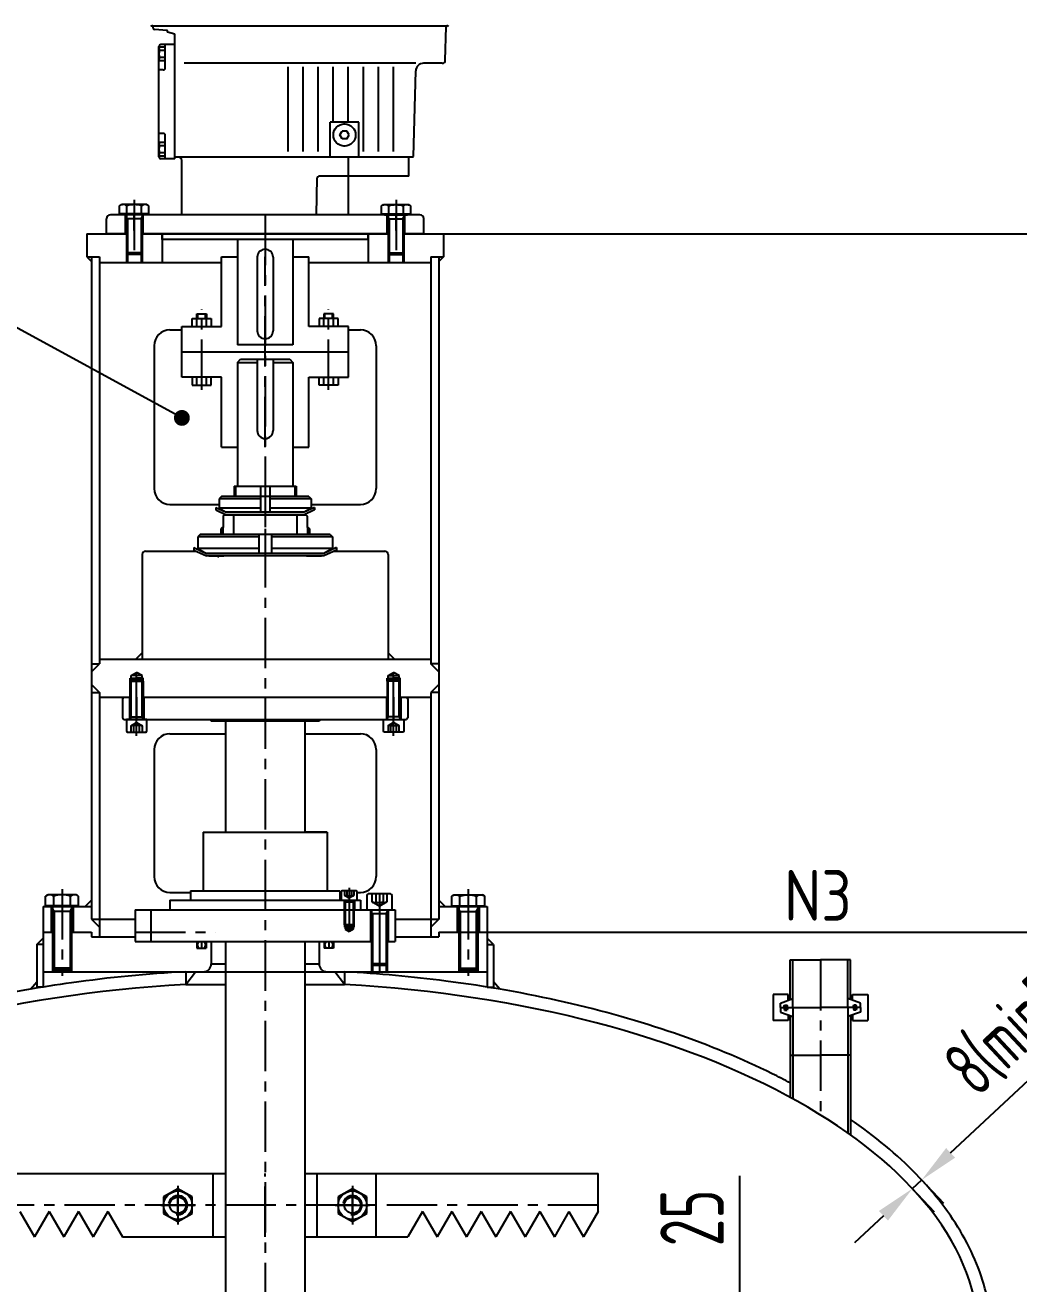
# Model space of a CAD drawing. Header units: millimetres. Extents: x 39049 to 47459, y -4270 to 1670.
# Drawn here: x 40505 to 41131, y 45 to 838 of the extents above; entities that cross this region are included whole.
import ezdxf
from ezdxf.enums import TextEntityAlignment as Align

# ---------------------------------------------------------------- set-up
doc = ezdxf.new("R2010")
doc.units = ezdxf.units.MM
doc.linetypes.add('CENTER', pattern=[50.8, 31.75, -6.35, 6.35, -6.35])
doc.linetypes.add('DASHED', pattern=[19.05, 12.7, -6.35])
for name, color, linetype in [('00', 4, 'Continuous'), ('1', 7, 'Continuous'), ('2', 2, 'DASHED'), ('3', 1, 'CENTER'), ('item', 7, 'Continuous'), ('LAYER2', 1, 'CENTER'), ('LAYER3', 4, 'Continuous')]:
    doc.layers.add(name, color=color, linetype=linetype)
doc.styles.add('hz', font='gbenor.shx', dxfattribs={"bigfont": 'gbcbig.shx'})
doc.styles.get("Standard").update_dxf_attribs({"font": 'isocp.shx', "width": 0.707, "bigfont": 'hztxt.shx'})
doc.dimstyles.new('ISO-25', dxfattribs={"dimtxt": 2.5, "dimasz": 2.5, "dimexe": 1.25, "dimexo": 0.625, "dimtad": 1, "dimdsep": 46, "dimtxsty": 'Standard', "dimcen": 2.5, "dimadec": 0, "dimazin": 0, "dimtfac": 1, "dimtmove": 0, "dimatfit": 3, "dimfxl": 0, "dimarcsym": 0})

# ---------------------------------------------------------------- blocks, each defined once
blk = doc.blocks.new('*D54')
at = {"color": 0, "lineweight": -2, "ltscale": 10, "transparency": 16777216}
for p, q in [((40955.42, 34.69), (40955.42, 112.69)), ((40955.42, 9.69), (40935.42, 9.69)), ((40955.42, -15.31), (40955.42, 9.69)), ((40955.42, -15.31), (40935.42, -15.31)), ((40955.42, -40.31), (40955.42, -65.31))]:
    blk.add_line(p, q, dxfattribs=at)
at = {"color": 0, "ltscale": 10, "transparency": 16777216}
for points in [[(40951.25, 34.69), (40959.58, 34.69), (40955.42, 9.69)], [(40951.25, -40.31), (40959.58, -40.31), (40955.42, -15.31)]]:
    blk.add_solid(points, dxfattribs=at)
at = {"layer": 'DEFPOINTS', "color": 0, "ltscale": 10, "transparency": 16777216}
for p in [(40955.42, 9.69), (40955.42, 9.69), (40955.42, -15.31)]:
    blk.add_point(p, dxfattribs=at)
at = {"color": 0, "ltscale": 10, "transparency": 16777216, "insert": (40925.41, 86.19), "char_height": 40, "attachment_point": 5, "rotation": 90}
blk.add_mtext('25', dxfattribs=at)
blk = doc.blocks.new('*D55')
at = {"color": 0, "lineweight": -2, "ltscale": 10, "transparency": 16777216}
for p, q in [((40670.3, 1283.31), (41518.01, 1283.31)), ((41498.01, 1258.31), (41498.01, 731.31)), ((40768.8, 706.31), (41518.01, 706.31))]:
    blk.add_line(p, q, dxfattribs=at)
at = {"color": 0, "ltscale": 10, "transparency": 16777216}
for points in [[(41493.84, 1258.31), (41502.18, 1258.31), (41498.01, 1283.31)], [(41493.84, 731.31), (41502.18, 731.31), (41498.01, 706.31)]]:
    blk.add_solid(points, dxfattribs=at)
at = {"layer": 'DEFPOINTS', "color": 0, "ltscale": 10, "transparency": 16777216}
for p in [(40670.3, 1283.31), (40768.8, 706.31), (41498.01, 706.31)]:
    blk.add_point(p, dxfattribs=at)
at = {"color": 0, "ltscale": 10, "transparency": 16777216, "insert": (41468.01, 994.81), "char_height": 40, "attachment_point": 5, "rotation": 90}
blk.add_mtext('577', dxfattribs=at)
blk = doc.blocks.new('*D56')
at = {"color": 0, "lineweight": -2, "ltscale": 10, "transparency": 16777216}
for p, q in [((40768.8, 706.31), (41518.01, 706.31)), ((41498.01, 681.31), (41498.01, 291.31)), ((40796.3, 266.31), (41518.01, 266.31))]:
    blk.add_line(p, q, dxfattribs=at)
at = {"color": 0, "ltscale": 10, "transparency": 16777216}
for points in [[(41493.84, 681.31), (41502.18, 681.31), (41498.01, 706.31)], [(41493.84, 291.31), (41502.18, 291.31), (41498.01, 266.31)]]:
    blk.add_solid(points, dxfattribs=at)
at = {"layer": 'DEFPOINTS', "color": 0, "ltscale": 10, "transparency": 16777216}
for p in [(40768.8, 706.31), (40796.3, 266.31), (41498.01, 266.31)]:
    blk.add_point(p, dxfattribs=at)
at = {"color": 0, "ltscale": 10, "transparency": 16777216, "insert": (41468.01, 486.31), "char_height": 40, "attachment_point": 5, "rotation": 90}
blk.add_mtext('440', dxfattribs=at)
blk = doc.blocks.new('*U40', base_point=(18375.86, 2150.05))
at = {"layer": 'item', "color": 1, "const_width": 5}
blk.add_lwpolyline([(18373.36, 2150.05, 1), (18378.36, 2150.05, 1)], format="xyb", close=True, dxfattribs=at)
blk = doc.blocks.new('*U24', base_point=(-70.66, 734.21))
at = {"layer": '00', "color": 4}
for p, q in [((-77.35, 744.6), (-78.16, 743.21)), ((-78.16, 743.21), (-78.16, 725.21)), ((-71.16, 744.6), (-77.35, 744.6)), ((-71.16, 739.41), (-77.35, 739.41)), ((-71.16, 744.6), (-71.16, 723.82)), ((-70.66, 742.31), (-71.16, 742.31)), ((-70.66, 742.31), (-70.66, 726.11)), ((-70.66, 740.21), (-31.86, 740.21)), ((-67.66, 740.21), (-67.66, 728.21)), ((-31.86, 740.21), (-31.86, 728.21)), ((-31.86, 740.21), (-30.66, 739.01)), ((-30.66, 739.01), (-30.66, 729.41)), ((-77.35, 723.82), (-78.16, 725.21)), ((-71.16, 729.01), (-77.35, 729.01)), ((-71.16, 723.82), (-77.35, 723.82)), ((-70.66, 726.11), (-71.16, 726.11)), ((-70.66, 728.21), (-31.86, 728.21)), ((-30.66, 729.41), (-31.86, 728.21))]:
    blk.add_line(p, q, dxfattribs=at)
for centre, radius, start, end in [((-73.56, 742.01), 4.6, 154.38437, 214.38426), ((-60.96, 734.21), 17.2, 162.41204, 197.58796), ((-73.56, 726.42), 4.6, 145.61574, 205.61563)]:
    blk.add_arc(centre, radius, start, end, dxfattribs=at)
at = {"layer": '1', "color": 7}
for p, q in [((-67.66, 739.31), (-69.22, 740.21)), ((-67.66, 739.31), (-30.96, 739.31)), ((-67.66, 729.11), (-69.22, 728.21)), ((-67.66, 729.11), (-30.96, 729.11))]:
    blk.add_line(p, q, dxfattribs=at)
at = {"layer": '3', "color": 1}
for q in [(-27.06, 734.21), (-81.76, 734.21)]:
    blk.add_line((-81.76, 734.21), q, dxfattribs=at)
blk = doc.blocks.new('*U25', base_point=(-70.66, 734.21))
at = {"layer": '00', "color": 4}
for p, q in [((-76.34, 743.45), (-77.06, 742.21)), ((-77.06, 742.21), (-77.06, 726.21)), ((-71.16, 743.45), (-76.34, 743.45)), ((-71.16, 738.83), (-76.34, 738.83)), ((-71.16, 743.45), (-71.16, 724.97)), ((-70.66, 741.41), (-71.16, 741.41)), ((-70.66, 741.41), (-70.66, 727.01)), ((-70.66, 739.21), (-46.66, 739.21)), ((-68.16, 739.21), (-68.16, 729.21)), ((-46.66, 739.21), (-46.66, 729.21)), ((-46.66, 739.21), (-45.66, 738.21)), ((-45.66, 738.21), (-45.66, 730.21)), ((-45.66, 730.21), (-46.66, 729.21)), ((-76.34, 724.97), (-77.06, 726.21)), ((-71.16, 729.59), (-76.34, 729.59)), ((-71.16, 724.97), (-76.34, 724.97)), ((-70.66, 727.01), (-71.16, 727.01)), ((-70.66, 729.21), (-46.66, 729.21))]:
    blk.add_line(p, q, dxfattribs=at)
for centre, radius, start, end in [((-72.97, 741.14), 4.09, 154.38414, 214.38424), ((-61.77, 734.21), 15.29, 162.41205, 197.58795), ((-72.97, 727.28), 4.09, 145.61576, 205.61586)]:
    blk.add_arc(centre, radius, start, end, dxfattribs=at)
at = {"layer": '1', "color": 7}
for p, q in [((-68.16, 738.46), (-69.46, 739.21)), ((-68.16, 738.46), (-45.91, 738.46)), ((-68.16, 729.96), (-69.46, 729.21)), ((-68.16, 729.96), (-45.91, 729.96))]:
    blk.add_line(p, q, dxfattribs=at)
at = {"layer": '3', "color": 1}
for q in [(-42.66, 734.21), (-80.06, 734.21)]:
    blk.add_line((-80.06, 734.21), q, dxfattribs=at)
blk = doc.blocks.new('*U26', base_point=(-68.84, 716.1))
at = {"layer": '00', "color": 1, "linetype": 'CENTER'}
blk.add_line((-76.64, 716.1), (-51.04, 716.1), dxfattribs=at)
at = {"layer": '00', "color": 4}
for p, q in [((-74.84, 720.5), (-74.84, 711.7)), ((-67.64, 719.1), (-67.64, 713.1)), ((-53.44, 719.1), (-53.44, 713.1))]:
    blk.add_line(p, q, dxfattribs=at)
at = {"layer": '00', "color": 4, "linetype": 'Continuous'}
for p, q in [((-68.84, 721.1), (-74.24, 721.1)), ((-68.84, 711.1), (-68.84, 721.1)), ((-68.84, 719.1), (-53.44, 719.1)), ((-53.44, 719.1), (-52.84, 718.5)), ((-52.84, 718.5), (-52.84, 713.7)), ((-74.24, 711.1), (-68.84, 711.1)), ((-53.44, 713.1), (-68.84, 713.1)), ((-52.84, 713.7), (-53.44, 713.1))]:
    blk.add_line(p, q, dxfattribs=at)
at = {"layer": '00', "color": 7, "linetype": 'Continuous'}
for p, q in [((-67.64, 718.65), (-52.99, 718.65)), ((-67.64, 713.55), (-52.99, 713.55))]:
    blk.add_line(p, q, dxfattribs=at)
at = {"layer": '00', "color": 4}
for centre, start, end in [((-74.24, 720.5), 90, 180), ((-74.24, 711.7), 180, 270)]:
    blk.add_arc(centre, 0.6, start, end, dxfattribs=at)
at = {"layer": '1', "color": 7}
for p, q in [((-67.64, 718.65), (-68.41, 719.1)), ((-68.41, 713.1), (-67.64, 713.55))]:
    blk.add_line(p, q, dxfattribs=at)
at = {"layer": '2', "color": 2}
for p, q in [((-74.84, 718.99), (-71.84, 718.99)), ((-74.84, 717.54), (-71.84, 717.54)), ((-74.84, 714.66), (-71.84, 714.66)), ((-71.84, 718.99), (-70.17, 716.1)), ((-70.17, 716.1), (-71.84, 713.22)), ((-71.84, 713.22), (-74.84, 713.22)), ((-71.84, 713.22), (-71.84, 713.22))]:
    blk.add_line(p, q, dxfattribs=at)
for centre, radius, start, end in [((-72.85, 718.27), 1.24, 324.51065, 35.48935), ((-76.23, 716.1), 4.62, 341.81945, 18.18055), ((-72.85, 713.94), 1.24, 324.51065, 35.48935)]:
    blk.add_arc(centre, radius, start, end, dxfattribs=at)
blk = doc.blocks.new('*U27', base_point=(-68.84, 716.1))
at = {"layer": '00', "color": 4}
for p, q in [((-76.84, 721.8), (-76.84, 710.4)), ((-67.24, 720.1), (-67.24, 712.1)), ((-44.64, 720.1), (-44.64, 712.1))]:
    blk.add_line(p, q, dxfattribs=at)
at = {"layer": '00', "color": 4, "linetype": 'Continuous'}
for p, q in [((-68.84, 722.6), (-76.04, 722.6)), ((-68.84, 709.6), (-68.84, 722.6)), ((-68.84, 720.1), (-44.64, 720.1)), ((-44.64, 720.1), (-43.84, 719.3)), ((-43.84, 719.3), (-43.84, 712.9)), ((-76.04, 709.6), (-68.84, 709.6)), ((-44.64, 712.1), (-68.84, 712.1)), ((-43.84, 712.9), (-44.64, 712.1))]:
    blk.add_line(p, q, dxfattribs=at)
at = {"layer": '00', "color": 1, "linetype": 'CENTER'}
blk.add_line((-79.24, 716.1), (-41.44, 716.1), dxfattribs=at)
at = {"layer": '00', "color": 7, "linetype": 'Continuous'}
for p, q in [((-67.24, 719.5), (-44.04, 719.5)), ((-67.24, 712.7), (-44.04, 712.7))]:
    blk.add_line(p, q, dxfattribs=at)
at = {"layer": '00', "color": 4}
for centre, start, end in [((-76.04, 721.8), 90, 180), ((-76.04, 710.4), 180, 270)]:
    blk.add_arc(centre, 0.8, start, end, dxfattribs=at)
at = {"layer": '1', "color": 7}
for p, q in [((-67.24, 719.5), (-68.27, 720.1)), ((-68.27, 712.1), (-67.24, 712.7))]:
    blk.add_line(p, q, dxfattribs=at)
at = {"layer": '2', "color": 2}
for p, q in [((-76.84, 719.57), (-72.84, 719.57)), ((-76.84, 717.83), (-72.84, 717.83)), ((-76.84, 714.37), (-72.84, 714.37)), ((-72.84, 719.57), (-70.83, 716.1)), ((-70.83, 716.1), (-72.84, 712.64)), ((-72.84, 712.64), (-76.84, 712.64)), ((-72.84, 712.64), (-72.84, 712.64))]:
    blk.add_line(p, q, dxfattribs=at)
for centre, radius, start, end in [((-74.05, 718.7), 1.49, 324.51067, 35.48933), ((-78.11, 716.1), 5.55, 341.81944, 18.18056), ((-74.05, 713.5), 1.49, 324.51067, 35.48933)]:
    blk.add_arc(centre, radius, start, end, dxfattribs=at)
blk = doc.blocks.new('*U28', base_point=(-82.18, 738.88))
at = {"layer": '00', "color": 4}
for p, q in [((-94.18, 779.88), (-92.68, 781.38)), ((-94.18, 779.88), (-94.18, 697.88)), ((-92.68, 781.38), (-92.68, 773.8)), ((-92.68, 781.38), (-85.36, 781.38)), ((-85.36, 781.38), (-82.18, 775.88)), ((-85.36, 781.38), (-85.36, 773.8)), ((-92.68, 773.8), (-92.68, 770.2)), ((-92.68, 770.2), (-92.68, 742.88)), ((-85.36, 773.8), (-85.36, 770.2)), ((-85.36, 770.2), (-85.36, 742.88)), ((-82.18, 775.88), (-82.18, 701.88)), ((-94.18, 742.88), (-82.18, 742.88)), ((-94.18, 734.88), (-82.18, 734.88)), ((-92.68, 734.88), (-92.68, 707.55)), ((-85.36, 734.88), (-85.36, 707.55)), ((-92.68, 707.55), (-92.68, 703.95)), ((-85.36, 707.55), (-85.36, 703.95)), ((-92.68, 703.95), (-92.68, 696.38)), ((-85.36, 703.95), (-85.36, 696.38)), ((-85.36, 703.95), (-85.36, 703.95)), ((-85.36, 696.38), (-82.18, 701.88)), ((-94.18, 697.88), (-92.68, 696.38)), ((-92.68, 696.38), (-85.36, 696.38))]:
    blk.add_line(p, q, dxfattribs=at)
at = {"layer": '3', "color": 1}
blk.add_line((-97.78, 738.88), (-78.58, 738.88), dxfattribs=at)
blk = doc.blocks.new('*U29', base_point=(-82.18, 738.88))
at = {"layer": '00', "color": 4}
for p, q in [((-92.18, 766.38), (-90.68, 767.88)), ((-92.18, 766.38), (-92.18, 711.38)), ((-90.68, 767.88), (-90.68, 762.83)), ((-90.68, 767.88), (-84.78, 767.88)), ((-90.68, 762.83), (-90.68, 760.13)), ((-84.78, 767.88), (-82.18, 763.38)), ((-84.78, 767.88), (-84.78, 762.83)), ((-84.78, 762.83), (-84.78, 760.13)), ((-82.18, 763.38), (-82.18, 714.38)), ((-90.68, 760.13), (-90.68, 741.88)), ((-84.78, 760.13), (-84.78, 741.88)), ((-92.18, 741.88), (-82.18, 741.88)), ((-92.18, 735.88), (-82.18, 735.88)), ((-90.68, 735.88), (-90.68, 717.62)), ((-84.78, 735.88), (-84.78, 717.62)), ((-90.68, 717.62), (-90.68, 714.92)), ((-90.68, 714.92), (-90.68, 709.88)), ((-84.78, 717.62), (-84.78, 714.92)), ((-84.78, 714.92), (-84.78, 709.88)), ((-84.78, 714.92), (-84.78, 714.92)), ((-84.78, 709.88), (-82.18, 714.38)), ((-92.18, 711.38), (-90.68, 709.88)), ((-90.68, 709.88), (-84.78, 709.88))]:
    blk.add_line(p, q, dxfattribs=at)
at = {"layer": '3', "color": 1}
blk.add_line((-95.18, 738.88), (-79.18, 738.88), dxfattribs=at)
blk = doc.blocks.new('*U36', base_point=(-53.3, 756.44))
at = {"layer": '00', "color": 4}
for p, q in [((-53.3, 766.83), (-62.3, 761.63)), ((-62.3, 761.63), (-62.3, 751.24)), ((-44.3, 761.63), (-53.3, 766.83)), ((-44.3, 751.24), (-44.3, 761.63)), ((-48.2, 756.44), (-48.2, 756.44)), ((-48.2, 756.44), (-48.2, 756.44)), ((-62.3, 751.24), (-53.3, 746.05)), ((-53.3, 746.05), (-44.3, 751.24))]:
    blk.add_line(p, q, dxfattribs=at)
for radius in [9, 5.1]:
    blk.add_circle((-53.3, 756.44), radius, dxfattribs=at)
at = {"layer": '1', "color": 7}
blk.add_arc((-53.3, 756.44), 6, 260.21218, 170.21218, dxfattribs=at)
at = {"layer": '3', "color": 1}
for p, q in [((-53.3, 768.63), (-53.3, 744.25)), ((-64.1, 756.44), (-42.5, 756.44))]:
    blk.add_line(p, q, dxfattribs=at)
blk = doc.blocks.new('*D67')
at = {"color": 0, "lineweight": -2, "ltscale": 10, "transparency": 16777216}
for p, q in [((41088.41, 127.14), (41189.95, 222.1)), ((41063.94, 105), (41077.97, 90)), ((41064.3, 104.6), (41070.15, 110.07)), ((41069.78, 110.46), (41083.81, 95.46)), ((41046.04, 87.53), (41027.79, 70.45))]:
    blk.add_line(p, q, dxfattribs=at)
at = {"color": 0, "ltscale": 10, "transparency": 16777216}
for points in [[(41085.56, 130.19), (41091.25, 124.1), (41070.15, 110.07)], [(41043.2, 90.57), (41048.89, 84.48), (41064.3, 104.6)]]:
    blk.add_solid(points, dxfattribs=at)
at = {"layer": 'DEFPOINTS', "color": 0, "ltscale": 10, "transparency": 16777216}
for p in [(41063.94, 105), (41069.78, 110.46), (41070.15, 110.07)]:
    blk.add_point(p, dxfattribs=at)
at = {"color": 0, "ltscale": 10, "transparency": 16777216, "insert": (41128.33, 204.52), "char_height": 35, "attachment_point": 5, "rotation": 43.08143}
blk.add_mtext('8(min7)', dxfattribs=at)
blk = doc.blocks.new('*D73')
at = {"color": 0, "lineweight": -2, "ltscale": 10, "transparency": 16777216}
for p, q in [((40778.3, 266.31), (41457.64, 266.31)), ((41437.64, 241.31), (41437.64, -708.69)), ((41267.03, -733.69), (41457.64, -733.69))]:
    blk.add_line(p, q, dxfattribs=at)
at = {"color": 0, "ltscale": 10, "transparency": 16777216}
for points in [[(41433.47, 241.31), (41441.81, 241.31), (41437.64, 266.31)], [(41433.47, -708.69), (41441.81, -708.69), (41437.64, -733.69)]]:
    blk.add_solid(points, dxfattribs=at)
at = {"layer": 'DEFPOINTS', "color": 0, "ltscale": 10, "transparency": 16777216}
for p in [(40778.3, 266.31), (41267.03, -733.69), (41437.64, -733.69)]:
    blk.add_point(p, dxfattribs=at)
at = {"color": 0, "ltscale": 10, "transparency": 16777216, "insert": (41410.14, -233.69), "char_height": 35, "attachment_point": 5, "rotation": 90}
blk.add_mtext('1000', dxfattribs=at)

msp = doc.modelspace()

# ---------------------------------------------------------------- linework, layer by layer
for p, q in [((40543.7984, 691.813), (40546.7984, 688.813)), ((40568.7984, 694.313), (40568.7984, 688.313)), ((40578.7984, 694.313), (40578.7984, 688.313)), ((40733.7984, 694.313), (40733.7984, 688.313)), ((40743.7984, 694.313), (40743.7984, 688.313)), ((40768.7984, 691.813), (40765.7984, 688.813)), ((40637.6104, 547.313), (40637.6104, 540.813)), ((40674.9864, 547.313), (40674.9864, 540.813)), ((40629.6309, 521.313), (40629.6309, 516.813)), ((40682.9659, 521.313), (40682.9659, 516.813)), ((40574.7984, 438.313), (40578.7984, 442.313)), ((40737.7984, 438.313), (40733.7984, 442.313)), ((40546.7984, 435.313), (40546.7984, 430.313)), ((40765.7984, 435.313), (40765.7984, 430.313)), ((40546.7984, 422.313), (40546.7984, 417.313)), ((40571.2984, 424.513), (40571.2984, 426.313)), ((40579.2984, 424.513), (40579.2984, 426.313)), ((40733.2984, 424.513), (40733.2984, 426.313)), ((40741.2984, 424.513), (40741.2984, 426.313)), ((40765.7984, 422.313), (40765.7984, 417.313)), ((40542.7984, 282.313), (40546.7984, 286.313)), ((40769.7984, 282.313), (40765.7984, 286.313)), ((40551.7984, 274.3903), (40551.7984, 269.3903)), ((40706.2984, 270.913), (40706.2984, 269.313)), ((40712.2984, 270.913), (40712.2984, 269.313)), ((40760.7984, 274.3903), (40760.7984, 269.3903)), ((40522.2984, 243.513), (40522.2984, 241.313)), ((40534.2984, 243.513), (40534.2984, 241.313)), ((40778.2984, 243.513), (40778.2984, 241.313)), ((40790.2984, 243.513), (40790.2984, 241.313))]:
    msp.add_line(p, q)
at = {"ltscale": 4}
for p, q in [((40512.2984, 258.4916), (40516.2984, 262.4916)), ((40800.2984, 258.4916), (40796.2984, 262.4916)), ((40606.2984, 241.313), (40606.2984, 233.3007)), ((40606.2984, 241.313), (40631.2984, 241.313)), ((40606.2984, 233.3007), (40612.4027, 241.313)), ((40681.2984, 241.3129), (40706.2984, 241.3129)), ((40706.2984, 233.3007), (40700.1941, 241.313)), ((40706.2984, 241.3129), (40706.2984, 233.3007)), ((40508.2984, 230.2956), (40512.2984, 235.0298)), ((40606.2984, 233.3007), (40631.2984, 233.3007)), ((40681.2984, 233.3007), (40706.2984, 233.3007)), ((40804.2984, 230.2956), (40800.2984, 235.0298))]:
    msp.add_line(p, q, dxfattribs=at)
at = {"layer": '00', "color": 4}
for p, q in [((40628.7984, 647.8898), (40628.7984, 691.8898)), ((40628.7984, 691.8898), (40638.7984, 691.8898)), ((40673.7984, 691.8898), (40683.7984, 691.8898)), ((40683.7984, 647.8898), (40683.7984, 691.8898)), ((40610.2984, 647.8898), (40610.2984, 652.8698)), ((40610.2984, 652.8698), (40622.2984, 652.8698)), ((40613.2984, 652.8698), (40613.2984, 655.8698)), ((40613.2984, 655.8698), (40619.2984, 655.8698)), ((40613.2984, 647.8898), (40613.2984, 652.8698)), ((40619.2984, 655.8698), (40619.2984, 652.8698)), ((40619.2984, 647.8898), (40619.2984, 652.8698)), ((40622.2984, 652.8698), (40622.2984, 647.8898)), ((40690.2984, 652.8698), (40690.2984, 647.8898)), ((40702.2984, 652.8698), (40690.2984, 652.8698)), ((40693.2984, 655.8698), (40693.2984, 652.8698)), ((40699.2984, 655.8698), (40693.2984, 655.8698)), ((40693.2984, 647.8898), (40693.2984, 652.8698)), ((40699.2984, 652.8698), (40699.2984, 655.8698)), ((40699.2984, 647.8898), (40699.2984, 652.8698)), ((40702.2984, 647.8898), (40702.2984, 652.8698)), ((40603.7984, 615.8898), (40603.7984, 647.8898)), ((40603.7984, 647.8898), (40628.7984, 647.8898)), ((40708.7984, 647.8898), (40683.7984, 647.8898)), ((40708.7984, 615.8898), (40708.7984, 647.8898)), ((40603.7984, 631.8898), (40708.7984, 631.8898)), ((40628.7984, 615.8898), (40603.7984, 615.8898)), ((40610.2984, 615.8898), (40610.2984, 610.9098)), ((40610.2984, 610.9098), (40622.2984, 610.9098)), ((40613.2984, 610.9098), (40613.2984, 615.8898)), ((40619.2984, 610.9098), (40619.2984, 615.8898)), ((40622.2984, 610.9098), (40622.2984, 615.8898)), ((40628.7984, 571.8898), (40628.7984, 615.8898)), ((40683.7984, 571.8898), (40683.7984, 615.8898)), ((40683.7984, 615.8898), (40708.7984, 615.8898)), ((40690.2984, 610.9098), (40690.2984, 615.8898)), ((40702.2984, 610.9098), (40690.2984, 610.9098)), ((40693.2984, 610.9098), (40693.2984, 615.8898)), ((40699.2984, 610.9098), (40699.2984, 615.8898)), ((40702.2984, 615.8898), (40702.2984, 610.9098)), ((40628.7984, 571.8898), (40638.7984, 571.8898)), ((40673.7984, 571.8898), (40683.7984, 571.8898)), ((40625.2984, 533.844), (40625.2984, 532.344)), ((40625.2984, 533.844), (40631.7984, 530.813)), ((40625.2984, 532.344), (40631.7984, 529.313)), ((40687.2984, 533.844), (40680.7984, 530.813)), ((40687.2984, 532.344), (40680.7984, 529.313)), ((40687.2984, 533.844), (40687.2984, 532.344)), ((40680.7984, 530.813), (40631.7984, 530.813)), ((40680.7984, 529.313), (40631.7984, 529.313)), ((40680.7984, 530.813), (40680.7983, 530.813)), ((40611.2984, 508.5434), (40611.2984, 507.0434)), ((40611.2984, 508.5434), (40619.2984, 504.813)), ((40701.2984, 508.5434), (40693.2984, 504.813)), ((40701.2984, 508.5434), (40701.2984, 507.0434)), ((40611.2984, 507.0434), (40619.2984, 503.313)), ((40693.2984, 504.813), (40619.2984, 504.813)), ((40693.2984, 503.313), (40619.2984, 503.313)), ((40693.2984, 504.813), (40693.2983, 504.813)), ((40701.2984, 507.0434), (40693.2984, 503.313)), ((40735.2984, 290.313), (40721.2984, 290.313)), ((40723.2984, 280.313), (40723.2984, 246.313)), ((40733.2984, 277.813), (40723.2984, 277.813)), ((40733.2984, 280.313), (40733.2984, 246.313)), ((40733.2984, 246.313), (40723.2984, 246.313)), ((40724.2984, 245.313), (40723.2984, 246.313)), ((40733.2984, 246.313), (40732.2984, 245.313)), ((40732.2984, 245.313), (40724.2984, 245.313))]:
    msp.add_line(p, q, dxfattribs=at)
at = {"layer": '00', "color": 4, "linetype": 'Continuous'}
for p, q in [((40720.2984, 289.313), (40720.2984, 280.313)), ((40736.2984, 280.313), (40736.2984, 289.313)), ((40720.2984, 280.313), (40736.2984, 280.313))]:
    msp.add_line(p, q, dxfattribs=at)
at = {"layer": '00', "color": 7}
for p, q in [((40723.2984, 246.313), (40723.2984, 241.313)), ((40733.2984, 246.313), (40733.2984, 241.313))]:
    msp.add_line(p, q, dxfattribs=at)
at = {"layer": '00', "color": 4}
for centre, start, end in [((40721.2984, 289.313), 90, 180), ((40735.2984, 289.313), 0, 90)]:
    msp.add_arc(centre, 1, start, end, dxfattribs=at)
at = {"layer": '1', "color": 7}
for p, q in [((40613.8984, 652.8698), (40613.8984, 655.8698)), ((40618.6984, 652.8698), (40618.6984, 655.8698)), ((40693.8984, 652.8698), (40693.8984, 655.8698)), ((40698.6984, 652.8698), (40698.6984, 655.8698)), ((40724.0484, 277.813), (40723.2984, 279.112)), ((40724.0484, 277.813), (40724.0484, 245.563)), ((40732.5484, 277.813), (40733.2984, 279.112)), ((40732.5484, 277.813), (40732.5484, 245.563))]:
    msp.add_line(p, q, dxfattribs=at)
at = {"layer": '2', "color": 2}
for p, q in [((40723.6784, 285.313), (40723.6784, 290.313)), ((40725.9884, 290.313), (40725.9884, 285.313)), ((40730.6084, 290.313), (40730.6084, 285.313)), ((40732.9184, 290.313), (40732.9184, 285.313)), ((40723.6784, 285.313), (40723.6784, 285.3131)), ((40728.2984, 282.6456), (40723.6784, 285.313)), ((40732.9184, 285.313), (40728.2984, 282.6456))]:
    msp.add_line(p, q, dxfattribs=at)
for centre, radius, start, end in [((40724.8334, 286.9329), 1.9895, 234.5106465, 305.4893535), ((40728.2984, 292.3469), 7.4036, 251.8194462, 288.1805538), ((40731.7634, 286.9329), 1.9895, 234.5106465, 305.4893535)]:
    msp.add_arc(centre, radius, start, end, dxfattribs=at)
at = {"layer": '3', "color": 1}
for p, q in [((40656.2984, 571.8898), (40656.2984, 691.8898)), ((40616.2984, 607.9098), (40616.2984, 658.8698)), ((40696.2984, 607.9098), (40696.2984, 658.8698)), ((40656.2984, 506.313), (40656.2984, 501.813)), ((40728.2984, 289.713), (40728.2984, 242.313)), ((40728.2984, 289.713), (40728.2984, 289.7129))]:
    msp.add_line(p, q, dxfattribs=at)
at = {"layer": 'item', "color": 1, "linetype": 'Continuous', "ltscale": 10}
msp.add_line((40603.7984, 590.313), (39739.1145, 1062.5127), dxfattribs=at)
at = {"layer": 'LAYER2'}
for p, q in [((40656.2984, 718.313), (40656.2984, -2086.3061)), ((40575.2984, 414.313), (40575.2984, 429.968)), ((40737.2984, 414.313), (40737.2984, 429.968)), ((40575.2984, 414.313), (40575.2984, 400.313)), ((40737.2984, 414.313), (40737.2984, 400.313)), ((40709.2984, 286.313), (40709.2984, 278.313)), ((40584.2984, 280.313), (40584.2984, 260.313)), ((40728.2984, 280.313), (40728.2984, 260.313)), ((40574.2984, 266.313), (40625.2984, 266.313)), ((40616.1484, 260.313), (40616.1484, 256.123)), ((40696.4484, 260.313), (40696.4484, 256.123)), ((40696.4484, 260.313), (40696.4484, 256.123)), ((40728.2984, 260.313), (40728.2984, 241.313)), ((41006.2984, 248.7303), (41006.2984, 151.1153)), ((40984.4984, 218.7303), (40984.4984, 220.3303)), ((40984.4984, 218.7303), (40984.4984, 217.1303)), ((41028.0984, 218.7303), (41028.0984, 220.3303)), ((41028.0984, 218.7303), (41028.0984, 217.1303)), ((40656.2984, 74.1958), (40656.2984, 114.1958)), ((40601.2984, 87.6958), (40601.2984, 100.6958)), ((40711.2984, 87.6958), (40711.2984, 100.6958)), ((40866.2984, 94.1958), (40446.2984, 94.1958))]:
    msp.add_line(p, q, dxfattribs=at)
at = {"layer": 'LAYER3'}
for p, q in [((40585.2984, 837.3061), (40584.7984, 837.3061)), ((40585.7984, 837.3061), (40770.4006, 837.313)), ((40585.7984, 836.0225), (40585.7984, 836.8061)), ((40594.342, 834.3587), (40586.7112, 835.0263)), ((40594.7984, 833.3187), (40594.7984, 833.8606)), ((40599.2984, 832.113), (40594.7984, 833.3187)), ((40769.8483, 815.7617), (40770.3881, 836.8258)), ((40771.4006, 837.313), (40770.8879, 837.313)), ((40599.2984, 825.613), (40590.4984, 825.613)), ((40593.2984, 810.813), (40593.2984, 825.613)), ((40599.2984, 824.613), (40599.2984, 832.113)), ((40589.2984, 789.613), (40589.2984, 824.413)), ((40589.2994, 816.3505), (40589.2994, 822.8755)), ((40593.2994, 823.963), (40589.6909, 823.963)), ((40593.2994, 821.788), (40589.6909, 821.788)), ((40593.2994, 817.438), (40589.6909, 817.438)), ((40593.2994, 815.263), (40593.2994, 823.963)), ((40599.2984, 754.613), (40599.2984, 824.613)), ((40592.0984, 809.613), (40589.2984, 809.613)), ((40593.2994, 815.263), (40589.6909, 815.263)), ((40751.3017, 813.813), (40605.3017, 813.813)), ((40670.6984, 758.243), (40670.6984, 811.523)), ((40680.1984, 758.243), (40680.1984, 811.523)), ((40689.6984, 758.243), (40689.6984, 811.523)), ((40699.1984, 776.613), (40699.1984, 811.523)), ((40708.6984, 776.613), (40708.6984, 811.523)), ((40718.1984, 758.243), (40718.1984, 811.523)), ((40727.6984, 758.243), (40727.6984, 811.523)), ((40737.1984, 758.243), (40737.1984, 811.523)), ((40767.849, 813.813), (40756.1764, 813.813)), ((40749.8108, 755.1003), (40751.178, 808.9399)), ((40589.2984, 754.813), (40589.2984, 789.613)), ((40592.0984, 769.613), (40589.2984, 769.613)), ((40715.2984, 776.613), (40697.2984, 776.613)), ((40697.2984, 754.613), (40697.2984, 776.613)), ((40703.4106, 768.613), (40704.854, 771.113)), ((40707.7408, 771.113), (40704.854, 771.113)), ((40706.2984, 775.613), (40706.2984, 776.113)), ((40709.1841, 768.613), (40707.7408, 771.113)), ((40715.2984, 754.613), (40715.2984, 776.613)), ((40589.2994, 756.3505), (40589.2994, 762.8755)), ((40593.2994, 763.963), (40589.6909, 763.963)), ((40593.2994, 761.788), (40589.6909, 761.788)), ((40593.2984, 753.613), (40593.2984, 768.413)), ((40593.2994, 755.263), (40593.2994, 763.963)), ((40699.2974, 768.613), (40698.7984, 768.613)), ((40704.854, 766.113), (40703.4106, 768.613)), ((40707.7408, 766.113), (40704.854, 766.113)), ((40706.2984, 761.113), (40706.2984, 761.613)), ((40707.7408, 766.113), (40709.1841, 768.613)), ((40713.7984, 768.613), (40713.2974, 768.613)), ((40593.2994, 757.438), (40589.6909, 757.438)), ((40593.2994, 755.263), (40589.6909, 755.263)), ((40599.2984, 753.613), (40590.4984, 753.613)), ((40601.7984, 754.613), (40599.2984, 754.613)), ((40697.2984, 754.613), (40599.2984, 754.613)), ((40697.2984, 754.613), (40599.2984, 754.613)), ((40599.2984, 753.613), (40599.2984, 754.613)), ((40715.2984, 754.613), (40697.2984, 754.613)), ((40708.8984, 754.613), (40697.2984, 754.613)), ((40715.2984, 754.613), (40697.2984, 754.613)), ((40708.8984, 742.613), (40708.8984, 754.613)), ((40708.8984, 754.613), (40708.8984, 754.613)), ((40746.7984, 754.613), (40715.2984, 754.613)), ((40749.3109, 754.613), (40746.7984, 754.613)), ((40746.7984, 742.613), (40746.7984, 754.613)), ((40603.7984, 718.313), (40603.7984, 752.613)), ((40688.6984, 718.313), (40689.1054, 741.6304)), ((40708.8984, 742.613), (40690.1052, 742.613)), ((40746.7984, 742.613), (40708.8984, 742.613)), ((40708.8984, 718.313), (40708.8984, 742.613)), ((40556.2984, 706.313), (40556.2984, 715.813)), ((40656.2984, 718.313), (40558.7984, 718.313)), ((40568.2984, 706.313), (40568.2984, 718.313)), ((40573.7984, 708.313), (40573.7984, 718.313)), ((40573.7984, 708.313), (40573.7984, 718.313)), ((40573.7984, 708.313), (40573.7984, 718.313)), ((40579.2984, 706.313), (40579.2984, 718.313)), ((40753.7984, 718.313), (40656.2984, 718.313)), ((40733.2984, 706.313), (40733.2984, 718.313)), ((40738.7984, 708.313), (40738.7984, 718.313)), ((40738.7984, 708.313), (40738.7984, 718.313)), ((40738.7984, 708.313), (40738.7984, 718.313)), ((40744.2984, 706.313), (40744.2984, 718.313)), ((40756.2984, 706.313), (40756.2984, 715.813)), ((40543.7984, 706.313), (40543.7984, 691.813)), ((40543.7984, 706.313), (40568.7984, 706.313)), ((40568.7984, 706.313), (40556.2984, 706.313)), ((40733.7984, 706.313), (40578.7984, 706.313)), ((40578.7984, 706.313), (40733.7984, 706.313)), ((40591.2984, 706.313), (40591.2984, 702.813)), ((40591.2984, 702.813), (40591.2984, 706.313)), ((40591.2984, 706.313), (40591.2984, 688.313)), ((40721.2984, 706.313), (40721.2984, 702.813)), ((40721.2984, 702.813), (40721.2984, 706.313)), ((40721.2984, 706.313), (40721.2984, 688.313)), ((40756.2984, 706.313), (40743.7984, 706.313)), ((40743.7984, 706.313), (40768.7984, 706.313)), ((40768.7984, 706.313), (40768.7984, 691.813)), ((40656.2984, 702.813), (40591.2984, 702.813)), ((40638.7984, 702.813), (40638.7984, 636.313)), ((40721.2984, 702.813), (40656.2984, 702.813)), ((40673.7984, 702.813), (40673.7984, 636.313)), ((40543.7984, 691.813), (40551.7984, 691.813)), ((40546.7984, 691.813), (40546.7984, 435.313)), ((40551.7984, 691.813), (40551.7984, 435.313)), ((40569.5484, 693.563), (40569.5484, 688.313)), ((40578.0484, 693.563), (40578.0484, 688.313)), ((40651.2984, 691.5472), (40651.2984, 645.1717)), ((40661.2984, 691.5472), (40661.2984, 645.1717)), ((40734.5484, 693.563), (40734.5484, 688.313)), ((40743.0484, 693.563), (40743.0484, 688.313)), ((40760.7984, 691.813), (40760.7984, 435.313)), ((40760.7984, 691.813), (40768.7984, 691.813)), ((40765.7984, 691.813), (40765.7984, 435.313)), ((40551.7984, 688.313), (40628.7984, 688.313)), ((40683.7984, 688.313), (40760.7984, 688.313)), ((40596.2984, 645.813), (40603.7984, 645.813)), ((40708.7984, 645.813), (40716.2984, 645.813)), ((40586.2984, 635.813), (40586.2984, 545.813)), ((40673.7984, 636.313), (40638.7984, 636.313)), ((40726.2984, 635.813), (40726.2984, 545.813)), ((40638.7984, 625.313), (40640.7984, 627.313)), ((40640.7984, 627.313), (40671.7984, 627.313)), ((40651.2984, 627.313), (40651.2984, 582.313)), ((40661.2984, 627.313), (40661.2984, 582.313)), ((40671.7984, 627.313), (40673.7984, 625.313)), ((40638.7984, 625.313), (40638.7984, 547.313)), ((40638.7984, 625.313), (40651.2984, 625.313)), ((40661.2984, 625.313), (40673.7984, 625.313)), ((40673.7984, 625.313), (40673.7984, 547.313)), ((40656.2984, 577.313), (40656.2984, 577.313)), ((40636.7984, 547.313), (40636.7984, 540.813)), ((40636.7984, 547.313), (40675.7984, 547.313)), ((40653.2984, 547.313), (40653.2984, 530.813)), ((40659.2984, 547.313), (40659.2984, 530.813)), ((40675.7984, 547.313), (40675.7984, 540.813)), ((40596.2984, 535.813), (40627.2984, 535.813)), ((40685.2984, 535.813), (40716.2984, 535.813)), ((40629.7984, 528.313), (40630.7984, 529.313)), ((40629.7984, 528.313), (40629.7984, 521.313)), ((40630.7984, 529.313), (40681.7984, 529.313)), ((40636.2984, 529.313), (40636.2984, 516.813)), ((40676.2984, 529.313), (40676.2984, 516.813)), ((40681.7984, 529.313), (40682.7984, 528.313)), ((40682.7984, 528.313), (40682.7984, 521.313)), ((40629.2984, 521.313), (40628.2984, 520.313)), ((40628.2984, 520.313), (40628.2984, 516.813)), ((40629.2984, 521.313), (40629.7984, 521.313)), ((40682.7984, 521.313), (40683.2984, 521.313)), ((40683.2984, 521.313), (40684.2984, 520.313)), ((40684.2984, 520.313), (40684.2984, 516.813)), ((40656.2984, 513.313), (40656.2984, 513.313)), ((40578.7984, 504.313), (40578.7984, 438.313)), ((40580.7984, 506.313), (40612.8649, 506.313)), ((40616.0816, 506.313), (40616.7003, 506.313)), ((40620.7984, 503.313), (40630.2974, 503.313)), ((40627.2984, 503.313), (40626.2984, 502.313)), ((40627.2984, 503.313), (40630.2974, 503.313)), ((40682.2994, 503.313), (40685.2984, 503.313)), ((40682.2994, 503.313), (40691.7984, 503.313)), ((40695.8965, 506.313), (40696.5151, 506.313)), ((40699.7319, 506.313), (40731.7984, 506.313)), ((40733.7984, 504.313), (40733.7984, 438.313)), ((40551.7984, 438.313), (40578.7984, 438.313)), ((40578.7984, 438.313), (40733.7984, 438.313)), ((40733.7984, 438.313), (40760.7984, 438.313)), ((40546.7984, 435.313), (40551.7984, 435.313)), ((40546.7984, 430.313), (40551.7984, 435.313)), ((40546.7984, 430.313), (40546.7984, 422.313)), ((40571.8984, 428.005), (40575.2984, 429.968)), ((40578.6984, 428.005), (40575.2984, 429.968)), ((40733.8984, 428.005), (40737.2984, 429.968)), ((40740.6984, 428.005), (40737.2984, 429.968)), ((40765.7984, 435.313), (40760.7984, 435.313)), ((40765.7984, 430.313), (40760.7984, 435.313)), ((40765.7984, 430.313), (40765.7984, 422.313)), ((40546.7984, 422.313), (40551.7984, 417.313)), ((40571.2984, 426.313), (40575.2984, 426.313)), ((40578.6984, 428.005), (40571.8984, 428.005)), ((40571.8984, 425.113), (40571.8984, 428.005)), ((40579.2984, 426.313), (40575.2984, 426.313)), ((40578.6984, 425.113), (40578.6984, 428.005)), ((40733.2984, 426.313), (40737.2984, 426.313)), ((40733.8984, 428.005), (40740.6984, 428.005)), ((40733.8984, 425.113), (40733.8984, 428.005)), ((40741.2984, 426.313), (40737.2984, 426.313)), ((40740.6984, 425.113), (40740.6984, 428.005)), ((40765.7984, 422.313), (40760.7984, 417.313)), ((40546.7984, 417.313), (40546.7984, 274.3903)), ((40546.7984, 417.313), (40551.7984, 417.313)), ((40551.7984, 417.313), (40551.7984, 274.3903)), ((40551.7984, 414.313), (40571.2984, 414.313)), ((40566.2984, 413.313), (40567.2984, 414.313)), ((40566.2984, 413.313), (40566.2984, 401.313)), ((40567.2984, 414.313), (40571.2984, 414.313)), ((40570.7984, 414.313), (40570.7984, 400.313)), ((40579.2984, 414.313), (40591.2984, 414.313)), ((40579.2984, 414.313), (40591.2984, 414.313)), ((40579.7984, 414.313), (40579.7984, 400.313)), ((40591.2984, 414.313), (40721.2984, 414.313)), ((40721.2984, 414.313), (40733.2984, 414.313)), ((40721.2984, 414.313), (40733.2984, 414.313)), ((40732.7984, 414.313), (40732.7984, 400.313)), ((40741.2984, 414.313), (40760.7984, 414.313)), ((40741.2984, 414.313), (40745.2984, 414.313)), ((40741.7984, 414.313), (40741.7984, 400.313)), ((40745.2984, 414.313), (40746.2984, 413.313)), ((40746.2984, 413.313), (40746.2984, 401.313)), ((40760.7984, 417.313), (40760.7984, 274.3903)), ((40765.7984, 417.313), (40760.7984, 417.313)), ((40765.7984, 417.313), (40765.7984, 274.3903)), ((40566.2984, 401.313), (40567.2984, 400.313)), ((40567.2984, 400.313), (40621.2984, 400.313)), ((40621.2984, 400.313), (40622.2984, 399.313)), ((40621.2984, 400.313), (40691.2984, 400.313)), ((40622.2984, 399.313), (40690.2984, 399.313)), ((40631.2984, 399.313), (40631.2984, 329.313)), ((40681.2984, 399.313), (40681.2984, 329.313)), ((40691.2984, 400.313), (40690.2984, 399.313)), ((40691.2984, 400.313), (40745.2984, 400.313)), ((40746.2984, 401.313), (40745.2984, 400.313)), ((40596.2984, 391.313), (40631.2984, 391.313)), ((40681.2984, 391.313), (40716.2984, 391.313)), ((40586.2984, 381.313), (40586.2984, 301.313)), ((40726.2984, 381.313), (40726.2984, 301.313)), ((40617.2984, 329.313), (40617.2984, 292.313)), ((40617.2984, 329.313), (40631.2984, 329.313)), ((40617.2984, 329.313), (40695.2984, 329.313)), ((40695.2984, 329.313), (40681.2984, 329.313)), ((40695.2984, 329.313), (40695.2984, 292.313)), ((40596.2984, 291.313), (40609.2984, 291.313)), ((40596.2984, 286.313), (40596.2984, 280.313)), ((40596.2984, 286.313), (40609.2984, 286.313)), ((40596.2984, 286.313), (40716.2984, 286.313)), ((40609.2984, 292.313), (40609.2984, 286.313)), ((40609.2984, 292.313), (40617.2984, 292.313)), ((40609.2984, 292.313), (40701.2984, 292.313)), ((40695.2984, 292.313), (40703.2984, 292.313)), ((40703.2984, 292.313), (40703.2984, 286.313)), ((40703.2984, 291.313), (40704.2984, 291.313)), ((40703.2984, 286.313), (40716.2984, 286.313)), ((40706.0484, 286.313), (40706.0484, 280.313)), ((40712.5484, 286.313), (40712.5484, 280.313)), ((40714.2984, 291.313), (40716.2984, 291.313)), ((40716.2984, 286.313), (40716.2984, 280.313)), ((40516.2984, 282.313), (40516.2984, 266.313)), ((40516.2984, 282.313), (40546.7984, 282.313)), ((40521.2984, 282.313), (40521.2984, 266.313)), ((40535.2984, 282.313), (40535.2984, 266.313)), ((40574.2984, 280.313), (40574.2984, 260.313)), ((40574.2984, 280.313), (40596.2984, 280.313)), ((40596.2984, 280.313), (40716.2984, 280.313)), ((40716.2984, 280.313), (40738.2984, 280.313)), ((40722.7984, 280.313), (40722.7984, 260.313)), ((40733.7984, 280.313), (40733.7984, 260.313)), ((40738.2984, 280.313), (40738.2984, 260.313)), ((40765.7984, 282.313), (40796.2984, 282.313)), ((40777.2984, 282.313), (40777.2984, 266.313)), ((40791.2984, 282.313), (40791.2984, 266.313)), ((40796.2984, 282.313), (40796.2984, 266.313)), ((40546.7984, 274.3903), (40574.2984, 274.3903)), ((40546.7984, 274.3903), (40551.7984, 269.3903)), ((40706.7484, 270.463), (40706.7484, 268.0809)), ((40711.8484, 270.463), (40711.8484, 268.0809)), ((40738.2984, 274.3903), (40765.7984, 274.3903)), ((40765.7984, 274.3903), (40760.7984, 269.3903)), ((40516.2984, 266.313), (40516.2984, 241.313)), ((40516.2984, 266.313), (40522.2984, 266.313)), ((40516.2984, 266.313), (40522.2984, 266.313)), ((40534.2984, 266.313), (40546.7984, 266.313)), ((40534.2984, 266.313), (40546.7984, 266.313)), ((40546.7984, 266.313), (40546.7984, 263.313)), ((40546.7984, 266.313), (40546.7984, 263.313)), ((40546.7984, 263.313), (40574.2984, 263.313)), ((40546.7984, 263.313), (40574.2984, 263.313)), ((40551.7984, 269.3903), (40551.7984, 263.313)), ((40574.2984, 263.313), (40574.2984, 260.313)), ((40706.2984, 269.313), (40709.2984, 269.313)), ((40706.7484, 268.0809), (40709.2984, 268.0809)), ((40706.7484, 268.0809), (40709.2984, 266.6086)), ((40712.2984, 269.313), (40709.2984, 269.313)), ((40711.8484, 268.0809), (40709.2984, 268.0809)), ((40711.8484, 268.0809), (40709.2984, 266.6086)), ((40738.2984, 263.313), (40738.2984, 260.313)), ((40738.2984, 263.313), (40765.7984, 263.313)), ((40738.2984, 263.313), (40765.7984, 263.313)), ((40760.7984, 269.3903), (40760.7984, 263.313)), ((40765.7984, 266.313), (40765.7984, 263.313)), ((40765.7984, 266.313), (40778.2984, 266.313)), ((40765.7984, 266.313), (40765.7984, 263.313)), ((40765.7984, 266.313), (40778.2984, 266.313)), ((40790.2984, 266.313), (40796.2984, 266.313)), ((40790.2984, 266.313), (40796.2984, 266.313)), ((40796.2984, 266.313), (40796.2984, 241.313)), ((40574.2984, 260.313), (40631.2984, 260.313)), ((40574.2984, 260.313), (40631.2984, 260.313)), ((40574.2984, 260.313), (40722.7984, 260.313)), ((40613.1484, 260.313), (40613.1484, 256.123)), ((40613.1484, 256.123), (40619.1484, 256.123)), ((40619.1484, 260.313), (40619.1484, 256.123)), ((40622.2984, 260.313), (40622.2984, 246.313)), ((40631.2984, 260.313), (40631.2984, -9.687)), ((40681.2984, 260.313), (40723.2984, 260.313)), ((40681.2984, 260.313), (40723.2984, 260.313)), ((40681.2984, 260.313), (40681.2984, -9.687)), ((40690.2984, 260.313), (40690.2984, 246.313)), ((40693.4484, 260.313), (40693.4484, 256.123)), ((40699.4484, 256.123), (40693.4484, 256.123)), ((40699.4484, 260.313), (40699.4484, 256.123)), ((40733.2984, 260.313), (40738.2984, 260.313)), ((40733.2984, 260.313), (40738.2984, 260.313)), ((40622.2984, 246.313), (40631.2984, 246.313)), ((40681.2984, 246.313), (40690.2984, 246.313)), ((40987.2484, 223.8188), (40987.2484, 248.7303)), ((40987.2484, 248.7303), (41006.2984, 248.7303)), ((40988.8984, 218.7303), (40988.8984, 248.7303)), ((41025.3484, 248.7303), (41006.2984, 248.7303)), ((41023.6984, 218.7303), (41023.6984, 248.7303)), ((41025.3484, 223.8188), (41025.3484, 248.7303)), ((40516.2984, 241.313), (40631.2984, 241.313)), ((40523.1984, 242.613), (40523.1984, 241.313)), ((40533.3984, 242.613), (40533.3984, 241.313)), ((40631.2984, 241.313), (40695.2984, 241.313)), ((40681.2984, 241.313), (40796.2984, 241.313)), ((40724.0484, 245.563), (40724.0484, 241.313)), ((40732.5484, 245.563), (40732.5484, 241.313)), ((40779.1984, 242.613), (40779.1984, 241.313)), ((40789.3984, 242.613), (40789.3984, 241.313)), ((40986.0807, 226.9523), (40976.4327, 226.9523)), ((40976.4327, 226.9523), (40976.4327, 210.5084)), ((40981.0984, 221.5803), (40988.8984, 224.4193)), ((40986.0807, 223.3938), (40986.0807, 226.9523)), ((41031.4984, 221.5803), (41023.6984, 224.4193)), ((41026.5161, 226.9523), (41036.1641, 226.9523)), ((41026.5161, 223.3938), (41026.5161, 226.9523)), ((41036.1641, 226.9523), (41036.1641, 210.5084)), ((40981.0984, 218.7303), (40981.0984, 221.5803)), ((40981.0984, 218.7303), (40981.0984, 215.8803)), ((40981.0984, 218.7303), (41006.2984, 218.7303)), ((40981.0984, 218.7303), (41006.2984, 218.7303)), ((40981.0984, 215.8803), (40988.8984, 213.0414)), ((40983.2697, 218.7303), (40983.6984, 220.3303)), ((40983.2697, 218.7303), (40983.6984, 217.1303)), ((40983.6984, 220.3303), (40985.2984, 220.3303)), ((40983.6984, 217.1303), (40985.2984, 217.1303)), ((40985.7271, 218.7303), (40985.2984, 220.3303)), ((40985.7271, 218.7303), (40985.2984, 217.1303)), ((40988.8984, 218.7303), (40988.8984, 161.2502)), ((41031.4984, 218.7303), (41006.2984, 218.7303)), ((41031.4984, 218.7303), (41006.2984, 218.7303)), ((41023.6984, 218.7303), (41023.6984, 139.6143)), ((41031.4984, 215.8803), (41023.6984, 213.0414)), ((41026.8697, 218.7303), (41027.2984, 220.3303)), ((41026.8697, 218.7303), (41027.2984, 217.1303)), ((41028.8984, 220.3303), (41027.2984, 220.3303)), ((41028.8984, 217.1303), (41027.2984, 217.1303)), ((41029.3271, 218.7303), (41028.8984, 220.3303)), ((41029.3271, 218.7303), (41028.8984, 217.1303)), ((41031.4984, 218.7303), (41031.4984, 221.5803)), ((41031.4984, 218.7303), (41031.4984, 215.8803)), ((40986.0807, 210.5084), (40976.4327, 210.5084)), ((40986.0807, 214.0669), (40986.0807, 210.5084)), ((40987.2484, 213.6419), (40987.2484, 162.1505)), ((41025.3484, 213.6419), (41025.3484, 138.4399)), ((41026.5161, 214.0669), (41026.5161, 210.5084)), ((41026.5161, 210.5084), (41036.1641, 210.5084)), ((40987.2484, 188.7303), (41006.2984, 188.7303)), ((41025.3484, 188.7303), (41006.2984, 188.7303)), ((40446.2984, 114.1958), (40631.2984, 114.1958)), ((40623.4198, 74.1958), (40623.4198, 114.1958)), ((40681.2984, 114.1958), (40866.2984, 114.1958)), ((40689.177, 74.1958), (40689.177, 114.1958)), ((40726.2984, 74.1958), (40726.2984, 114.1958)), ((40866.2984, 90.1958), (40866.2984, 114.1958)), ((40501.724, 90.1958), (40510.9616, 74.1958)), ((40520.1992, 90.1958), (40510.9616, 74.1958)), ((40520.1992, 90.1958), (40529.4368, 74.1958)), ((40538.6744, 90.1958), (40529.4368, 74.1958)), ((40538.6744, 90.1958), (40547.912, 74.1958)), ((40557.1496, 90.1958), (40547.912, 74.1958)), ((40557.1496, 90.1958), (40566.3872, 74.1958)), ((40755.4471, 90.1958), (40746.2095, 74.1958)), ((40755.4471, 90.1958), (40764.6847, 74.1958)), ((40773.9223, 90.1958), (40764.6847, 74.1958)), ((40773.9223, 90.1958), (40783.1599, 74.1958)), ((40792.3976, 90.1958), (40783.1599, 74.1958)), ((40792.3976, 90.1958), (40801.6352, 74.1958)), ((40810.8728, 90.1958), (40801.6352, 74.1958)), ((40810.8728, 90.1958), (40820.1104, 74.1958)), ((40829.348, 90.1958), (40820.1104, 74.1958)), ((40829.348, 90.1958), (40838.5856, 74.1958)), ((40847.8232, 90.1958), (40838.5856, 74.1958)), ((40847.8232, 90.1958), (40857.0608, 74.1958)), ((40866.2984, 90.1958), (40857.0608, 74.1958)), ((40566.3872, 74.1958), (40631.2984, 74.1958)), ((40681.2984, 74.1958), (40746.2095, 74.1958))]:
    msp.add_line(p, q, dxfattribs=at)
at = {"layer": 'LAYER3', "ltscale": 4}
for p, q in [((40512.2984, 258.4916), (40512.2984, 231.6331)), ((40516.2984, 258.4916), (40512.2984, 258.4916)), ((40796.2984, 258.4916), (40800.2984, 258.4916)), ((40800.2984, 258.4916), (40800.2984, 231.6331)), ((40516.2984, 241.313), (40516.2984, 231.6331)), ((40796.2984, 241.313), (40796.2984, 231.6331)), ((40516.2984, 231.6331), (40512.2984, 231.6331)), ((40796.2984, 231.6331), (40800.2984, 231.6331))]:
    msp.add_line(p, q, dxfattribs=at)
at = {"layer": 'LAYER3'}
msp.add_circle((40706.2974, 768.613), 7, dxfattribs=at)
for centre, radius, start, end in [((40584.7984, 837.8061), 0.5, 180, 270), ((40585.2984, 836.8061), 0.5, 0, 90), ((40586.7984, 836.0225), 1, 180, 265), ((40594.2984, 833.8606), 0.5, 0, 85), ((40770.8879, 836.813), 0.5, 90, 178.53), ((40771.4006, 837.813), 0.5, 270, 0), ((40590.4984, 824.413), 1.2, 90, 180), ((40591.0056, 822.8755), 1.7062, 140.4, 180), ((40591.0056, 822.8755), 1.7062, 180, 219.6), ((40595.5368, 819.613), 6.2374, 159.59, 200.41), ((40591.0056, 816.3505), 1.7062, 140.4, 180), ((40591.0056, 816.3505), 1.7062, 180, 219.6), ((40592.0984, 810.813), 1.2, 270, 0), ((40756.1764, 808.813), 5, 90, 178.55), ((40767.849, 815.813), 2, 270, 358.53), ((40592.0984, 768.413), 1.2, 0, 90), ((40591.0056, 762.8755), 1.7062, 140.4, 180), ((40591.0056, 762.8755), 1.7062, 180, 219.6), ((40595.5368, 759.613), 6.2374, 159.59, 200.41), ((40590.4984, 754.813), 1.2, 180, 270), ((40591.0056, 756.3505), 1.7062, 140.4, 180), ((40591.0056, 756.3505), 1.7062, 180, 219.6), ((40601.7984, 752.613), 2, 0, 90), ((40749.3109, 755.113), 0.5, 270, 358.55), ((40690.1052, 741.613), 1, 90, 179), ((40558.7984, 715.813), 2.5, 90, 180), ((40753.7984, 715.813), 2.5, 0, 90), ((40656.2984, 691.5472), 5, 0, 180), ((40596.2984, 635.813), 10, 90, 180), ((40656.2984, 645.1717), 5, 180, 0), ((40716.2984, 635.813), 10, 0, 90), ((40656.2984, 582.313), 5, 180, 270), ((40656.2984, 582.313), 5, 270, 0), ((40596.2984, 545.813), 10, 180, 270), ((40716.2984, 545.813), 10, 270, 0), ((40580.7984, 504.313), 2, 90, 180), ((40731.7984, 504.313), 2, 0, 90), ((40596.2984, 381.313), 10, 90, 180), ((40716.2984, 381.313), 10, 0, 90), ((40596.2984, 301.313), 10, 180, 270), ((40716.2984, 301.313), 10, 270, 0), ((40616.1484, 258.218), 2.65, 127.7615599, 232.2384401), ((40616.1484, 258.218), 2.65, 307.7615599, 52.2384401), ((40696.4484, 258.218), 2.65, 127.7615599, 232.2384401), ((40696.4484, 258.218), 2.65, 307.7615599, 52.2384401), ((40617.2984, 246.313), 5, 270, 0), ((40695.2984, 246.313), 5, 180, 270), ((40984.4984, 218.7303), 1.2287, 30, 150), ((40984.4984, 218.7303), 1.2287, 210, 330), ((41028.0984, 218.7303), 1.2287, 30, 150), ((41028.0984, 218.7303), 1.2287, 210, 330)]:
    msp.add_arc(centre, radius, start, end, dxfattribs=at)
for start_param, end_param in [(4.82372999, 6.28318531), (3.14159265, 4.60104797)]:
    msp.add_ellipse((40656.2984, 9.6939), major_axis=(-450, 0), ratio=0.5, start_param=start_param, end_param=end_param, dxfattribs=at)
for points, knots in [([(40606.2984, 241.313), (40581.9879, 239.9659), (40557.8912, 237.635), (40515.1593, 231.6768), (40496.3475, 228.3744), (40478.0368, 224.4687)], [4.822740561, 4.822740561, 4.822740561, 4.822740561, 4.98434696, 4.98434696, 5.115659188, 5.115659188, 5.115659188, 5.115659188]), ([(40987.2484, 171.2273), (40983.5169, 173.2035), (40979.7175, 175.1454), (40956.8227, 186.4373), (40936.1982, 194.9628), (40892.3679, 210.0678), (40869.1628, 216.6468), (40820.8604, 227.676), (40795.7639, 232.1258), (40749.1394, 238.1605), (40727.8024, 240.1211), (40706.2984, 241.3129)], [3.8982643, 3.8982643, 3.8982643, 3.8982643, 3.933827639, 3.933827639, 4.108914193, 4.108914193, 4.284000746, 4.284000746, 4.459087299, 4.459087299, 4.602037295, 4.602037295, 4.602037295, 4.602037295]), ([(41114.2984, 9.6939), (41114.2984, 16.8429), (41113.6611, 23.9917), (41111.1254, 38.2005), (41109.2274, 45.2602), (41104.207, 59.2145), (41101.085, 66.1091), (41090.0756, 86.2356), (41080.5002, 99.1425), (41057.2006, 123.7564), (41043.4752, 135.4663), (41027.052, 147.0382), (41026.2029, 147.6305), (41025.3484, 148.2207)], [3.141592654, 3.141592654, 3.141592654, 3.141592654, 3.230584429, 3.230584429, 3.319576204, 3.319576204, 3.408567979, 3.408567979, 3.583654532, 3.583654532, 3.758741086, 3.758741086, 3.768222576, 3.768222576, 3.768222576, 3.768222576])]:
    msp.add_open_spline(points, degree=3, knots=knots, dxfattribs=at)

# ---------------------------------------------------------------- block references
for name, p, rotation in [('*U25', (40573.7984, 718.313), 270), ('*U29', (40656.2984, 530.813), 270), ('*U28', (40656.2984, 504.813), 270), ('*U27', (40575.2984, 400.313), 90), ('*U26', (40709.2984, 286.313), 270), ('*U24', (40528.2984, 282.313), 270)]:
    msp.add_blockref(name, p, dxfattribs=dict(rotation=rotation))
at = {"xscale": -1}
for name, p, rotation in [('*U25', (40738.7984, 718.313), 90), ('*U27', (40737.2984, 400.313), 270), ('*U24', (40784.2984, 282.313), 90)]:
    msp.add_blockref(name, p, dxfattribs=dict(at, rotation=rotation))
for p in [(40601.2984, 94.1958), (40711.2984, 94.1958)]:
    msp.add_blockref('*U36', p)
at = {"layer": 'item', "ltscale": 10}
msp.add_blockref('*U40', (40603.7984, 590.313), dxfattribs=at)

# ---------------------------------------------------------------- texts
at = {"linetype": 'Continuous', "style": 'hz'}
msp.add_text('N3', height=32, dxfattribs=at).set_placement((41004.7202, 289.4409), align=Align.MIDDLE)

# ---------------------------------------------------------------- dimensions: what is measured, and where the dimension line sits
at = {"ltscale": 10}
for base, p1, p2, override, picture, middle in [((41498.0104, 706.313), (40670.3044, 1283.313), (40768.7984, 706.313), {"dimscale": 10, "dimtxt": 4, "dimexe": 2, "dimexo": 0, "dimgap": 1, "dimdec": 3, "dimadec": 4, "dimtdec": 3, "dimtvp": 0.667184}, '*D55', (41468.0104, 994.813)), ((41498.0104, 266.313), (40768.7984, 706.313), (40796.2984, 266.313), {"dimscale": 10, "dimtxt": 4, "dimexe": 2, "dimexo": 0, "dimgap": 1, "dimdec": 3, "dimadec": 4, "dimtdec": 3, "dimtmove": 1, "dimtvp": 0.667184}, '*D56', (41468.0104, 486.313)), ((41437.6394, -733.687), (40778.2984, 266.313), (41267.0345, -733.687), {"dimscale": 10, "dimtxt": 3.5, "dimexe": 2, "dimexo": 0, "dimgap": 1, "dimdec": 3, "dimadec": 4, "dimtdec": 3, "dimatfit": 0, "dimtvp": 0.699235}, '*D73', (41410.1394, -233.687)), ((40955.4156, 9.6939), (40955.4156, -15.3061), (40955.4156, 9.6939), {"dimscale": 10, "dimtxt": 4, "dimexe": 2, "dimexo": 0, "dimgap": 1, "dimdec": 3, "dimadec": 4, "dimtdec": 3, "dimtvp": 0.667184}, '*D54', (40925.4117, 86.1927))]:
    dim = msp.add_linear_dim(base=base, p1=p1, p2=p2, angle=90, dimstyle='ISO-25', override=override, dxfattribs=at)
    dim.commit()
    dim.dimension.update_dxf_attribs({"geometry": picture, "text_midpoint": middle})
dim = msp.add_aligned_dim(p1=(41063.9352, 104.999), p2=(41069.7783, 110.4632), distance=-0.5407, text='8(min7)', dimstyle='ISO-25', override={"dimscale": 10, "dimtxt": 3.5, "dimexe": 2, "dimexo": 0, "dimgap": 1, "dimdec": 3, "dimadec": 4, "dimtdec": 3, "dimatfit": 0, "dimtvp": 0.699235}, dxfattribs=at)
dim.commit()
dim.dimension.update_dxf_attribs({"geometry": '*D67', "text_midpoint": (41128.3276, 204.5243)})

doc.saveas('drawing.dxf')
